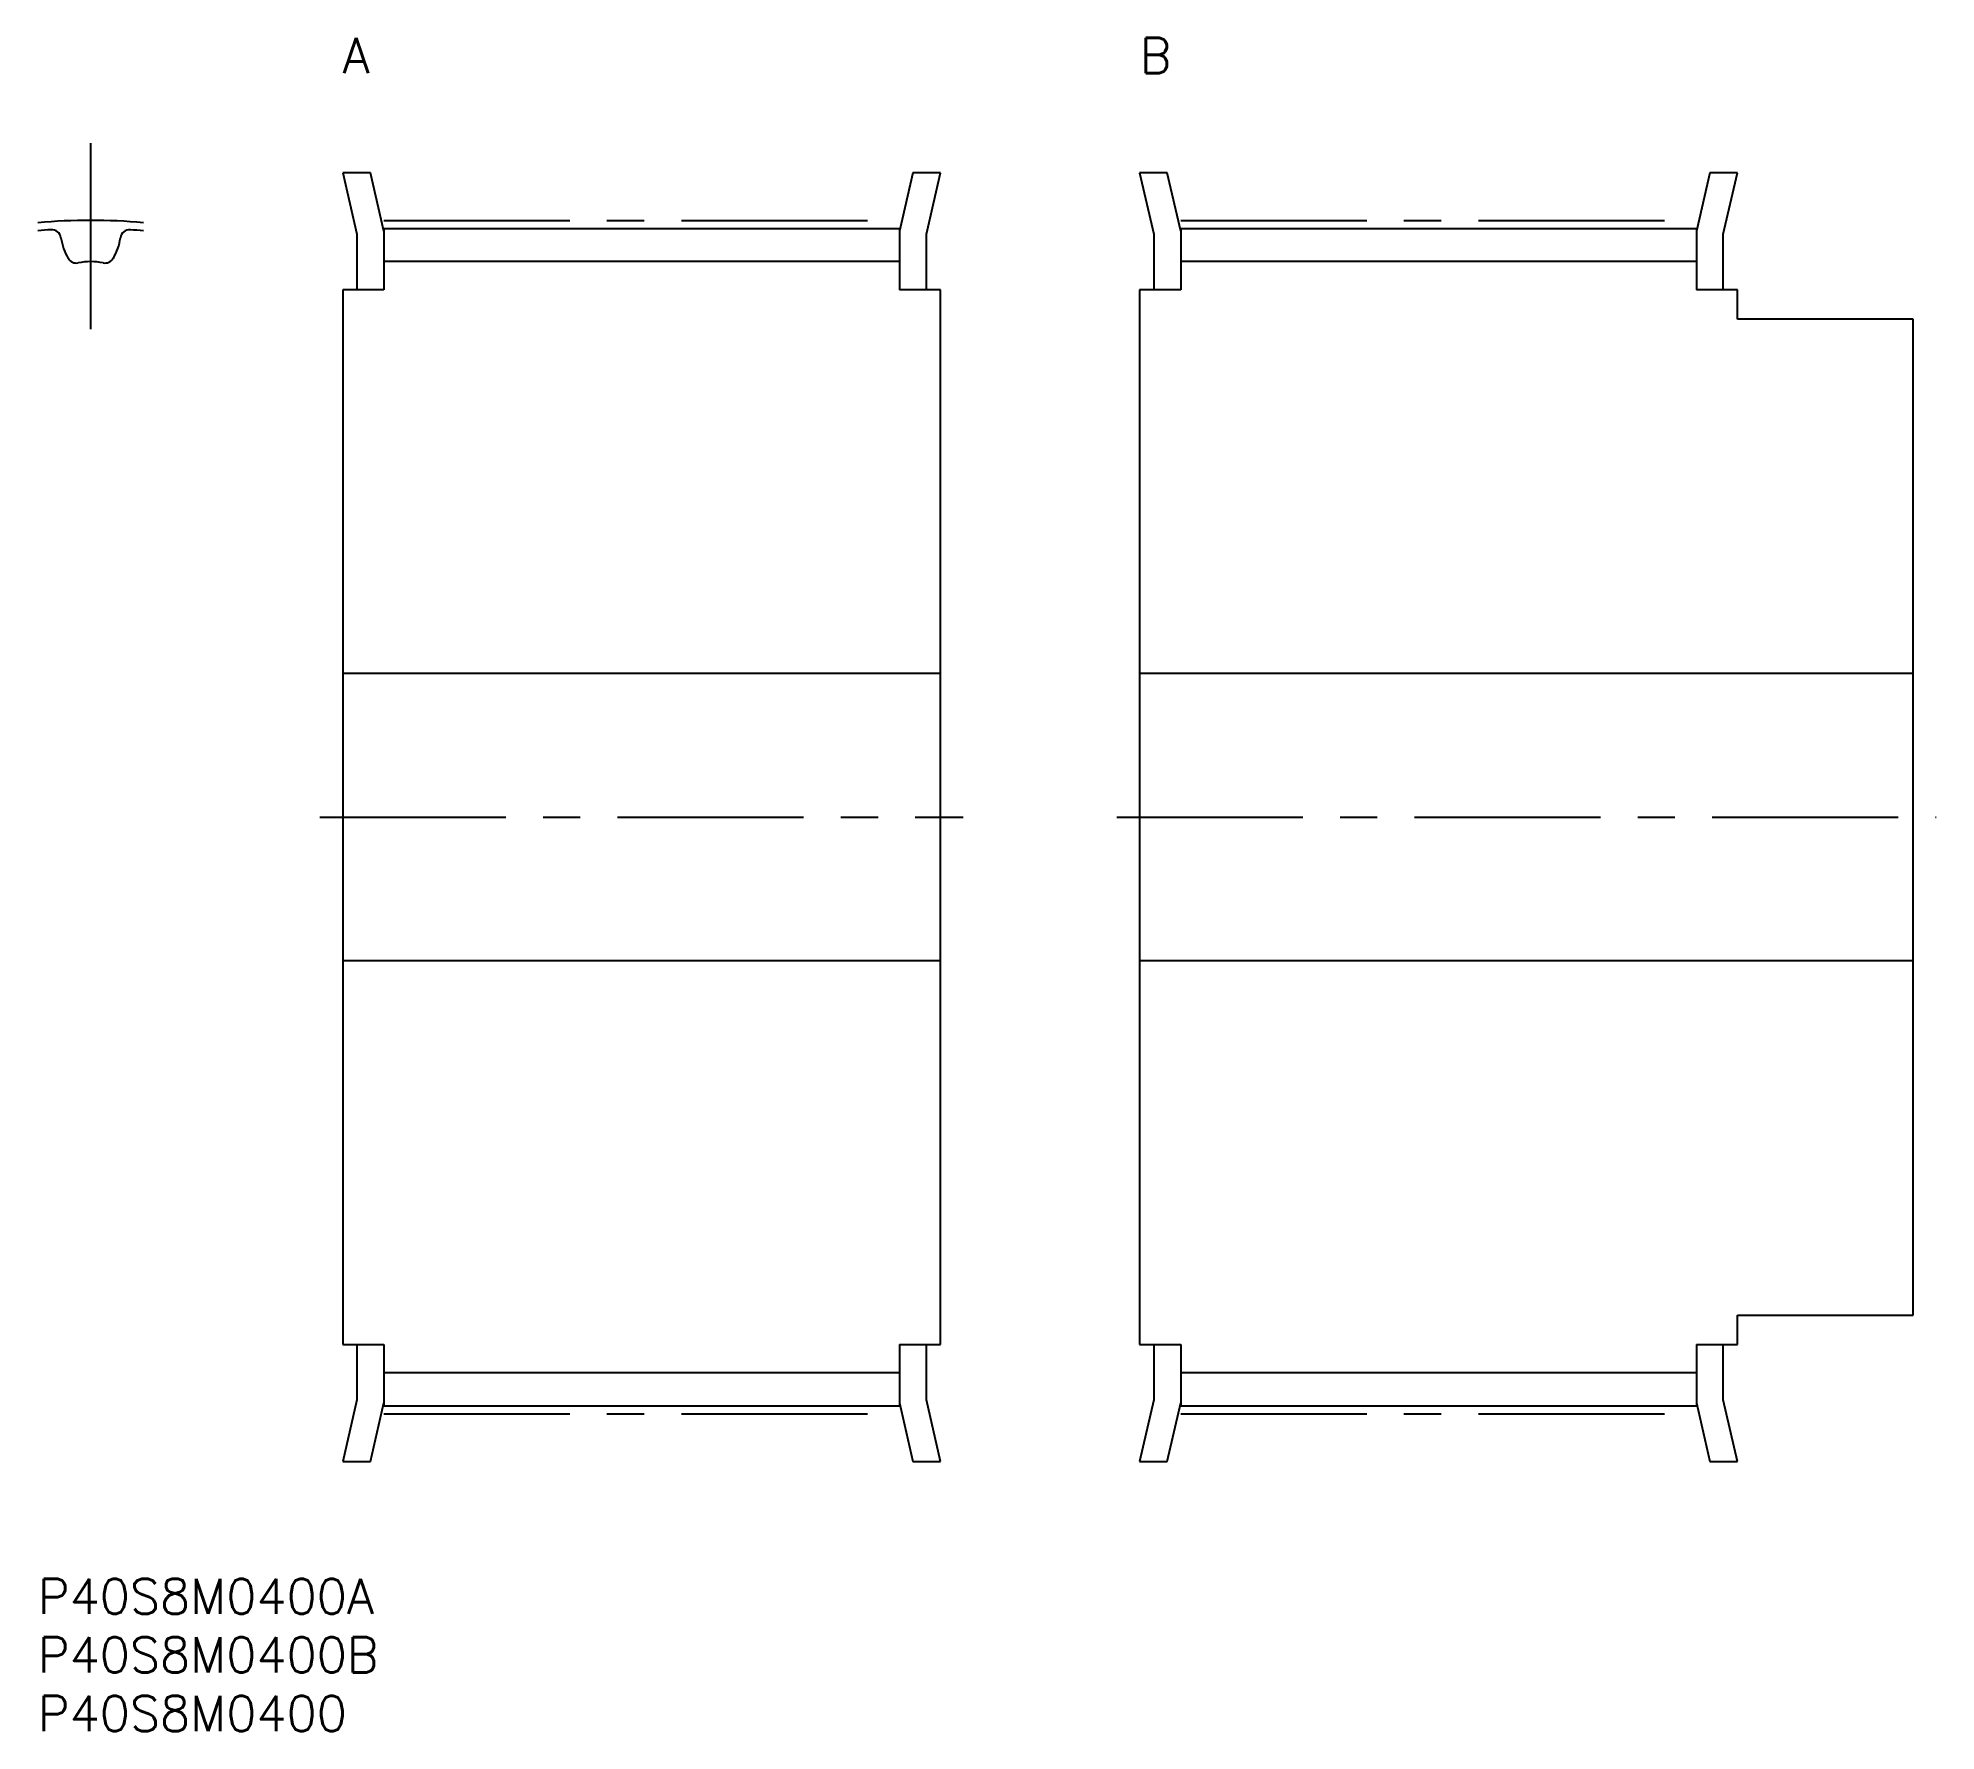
# Model space of a CAD drawing. Extents: x 0 to 162, y -13 to 132.
import ezdxf

# ---------------------------------------------------------------- set-up
doc = ezdxf.new("R2010")
doc.units = 0
doc.header["$LTSCALE"] = 0.5
doc.linetypes.add('CENTER', pattern=[50.8, 31.75, -6.35, 6.35, -6.35])
for name, color, linetype in [('MSM_CENTER', 1, 'CENTER'), ('MSM_CONTINUOUS', 7, 'CONTINUOUS'), ('MSM_PART_NUMBER', 7, 'CONTINUOUS')]:
    doc.layers.add(name, color=color, linetype=linetype)
doc.styles.get("Standard").update_dxf_attribs({"font": 'txt.shx', "height": 3, "bigfont": 'bigfont.shx'})

# ---------------------------------------------------------------- blocks, each defined once
blk = doc.blocks.new('*U31')
at = {"layer": 'MSM_PART_NUMBER'}
blk.add_text('P40S8M0400A', height=3, dxfattribs=at).set_placement((0, -3))
blk = doc.blocks.new('*U32')
at = {"layer": 'MSM_PART_NUMBER'}
blk.add_text('P40S8M0400B', height=3, dxfattribs=at).set_placement((0, -8))
blk = doc.blocks.new('*U33')
at = {"layer": 'MSM_PART_NUMBER'}
blk.add_text('P40S8M0400', height=3, dxfattribs=at).set_placement((0, -13))
blk = doc.blocks.new('*U34')
at = {"layer": 'MSM_PART_NUMBER'}
blk.add_text('A', height=3, dxfattribs=at).set_placement((26, 128.5))
blk = doc.blocks.new('*U35')
at = {"layer": 'MSM_PART_NUMBER'}
blk.add_text('B', height=3, dxfattribs=at).set_placement((94, 128.5))

msp = doc.modelspace()

# ---------------------------------------------------------------- linework, layer by layer
at = {"layer": 'MSM_CENTER'}
for p, q in [((4.5, 106.65), (4.5, 122.75)), ((29.5, 115.93), (73.5, 115.93)), ((97.5, 115.93), (141.5, 115.93)), ((24.05, 65), (78.95, 65)), ((92.05, 65), (161.95, 65)), ((29.5, 14.07), (73.5, 14.07)), ((97.5, 14.07), (141.5, 14.07))]:
    msp.add_line(p, q, dxfattribs=at)
msp.add_arc((4.5, 65), 50.93, 84.9312, 95.0688, dxfattribs=at)
at = {"layer": 'MSM_CONTINUOUS'}
for p, q in [((28.36, 120), (26, 120)), ((26, 120), (27.2, 114.74)), ((29.5, 115), (28.36, 120)), ((74.64, 120), (73.5, 115)), ((77, 120), (74.64, 120)), ((75.8, 114.74), (77, 120)), ((96.36, 120), (94, 120)), ((94, 120), (95.2, 114.74)), ((97.5, 115), (96.36, 120)), ((142.64, 120), (141.5, 115)), ((145, 120), (142.64, 120)), ((143.8, 114.74), (145, 120)), ((29.5, 115.24), (29.5, 110)), ((29.5, 115.24), (73.5, 115.24)), ((73.5, 115.24), (73.5, 110)), ((97.5, 115.24), (97.5, 110)), ((97.5, 115.24), (141.5, 115.24)), ((141.5, 115.24), (141.5, 110)), ((27.2, 114.74), (27.2, 110)), ((75.8, 110), (75.8, 114.74)), ((95.2, 114.74), (95.2, 110)), ((143.8, 110), (143.8, 114.74)), ((73.5, 112.42), (29.5, 112.42)), ((141.5, 112.42), (97.5, 112.42)), ((26, 110), (26, 20)), ((29.5, 110), (26, 110)), ((77, 110), (73.5, 110)), ((77, 20), (77, 110)), ((94, 110), (94, 20)), ((97.5, 110), (94, 110)), ((145, 110), (141.5, 110)), ((145, 107.5), (145, 110)), ((160, 107.5), (145, 107.5)), ((160, 22.5), (160, 107.5)), ((77, 77.25), (26, 77.25)), ((160, 77.25), (94, 77.25)), ((26, 52.75), (77, 52.75)), ((94, 52.75), (160, 52.75)), ((145, 20), (145, 22.5)), ((145, 22.5), (160, 22.5)), ((26, 20), (29.5, 20)), ((27.2, 20), (27.2, 15.26)), ((29.5, 20), (29.5, 14.76)), ((73.5, 20), (73.5, 14.76)), ((73.5, 20), (77, 20)), ((75.8, 15.26), (75.8, 20)), ((94, 20), (97.5, 20)), ((95.2, 20), (95.2, 15.26)), ((97.5, 20), (97.5, 14.76)), ((141.5, 20), (141.5, 14.76)), ((141.5, 20), (145, 20)), ((143.8, 15.26), (143.8, 20)), ((29.5, 17.59), (73.5, 17.59)), ((97.5, 17.59), (141.5, 17.59)), ((27.2, 15.26), (26, 10)), ((28.36, 10), (29.5, 15)), ((29.5, 14.76), (73.5, 14.76)), ((73.5, 15), (74.64, 10)), ((77, 10), (75.8, 15.26)), ((95.2, 15.26), (94, 10)), ((96.36, 10), (97.5, 15)), ((97.5, 14.76), (141.5, 14.76)), ((141.5, 15), (142.64, 10)), ((145, 10), (143.8, 15.26)), ((26, 10), (28.36, 10)), ((74.64, 10), (77, 10)), ((94, 10), (96.36, 10)), ((142.64, 10), (145, 10))]:
    msp.add_line(p, q, dxfattribs=at)
for centre, radius, start, end in [((4.5, 65), 50.25, 93.8619, 95.1381), ((1.17, 114.33), 0.8, 8.7455, 93.8619), ((7.83, 114.33), 0.8, 86.1381, 171.2545), ((4.5, 65), 50.24, 84.8619, 86.1381), ((7.1, 115.24), 5.2, 188.7455, 209.3753), ((1.9, 115.24), 5.2, 330.6247, 351.2545), ((3.27, 113.09), 0.8, 209.3753, 281.8712), ((4.5, 107.21), 5.2, 78.1288, 101.8712), ((5.73, 113.09), 0.8, 258.1288, 330.6247)]:
    msp.add_arc(centre, radius, start, end, dxfattribs=at)

# ---------------------------------------------------------------- block references
for name in ['*U34', '*U35', '*U31', '*U32', '*U33']:
    msp.add_blockref(name, (0, 0), dxfattribs=at)

doc.saveas('drawing.dxf')
